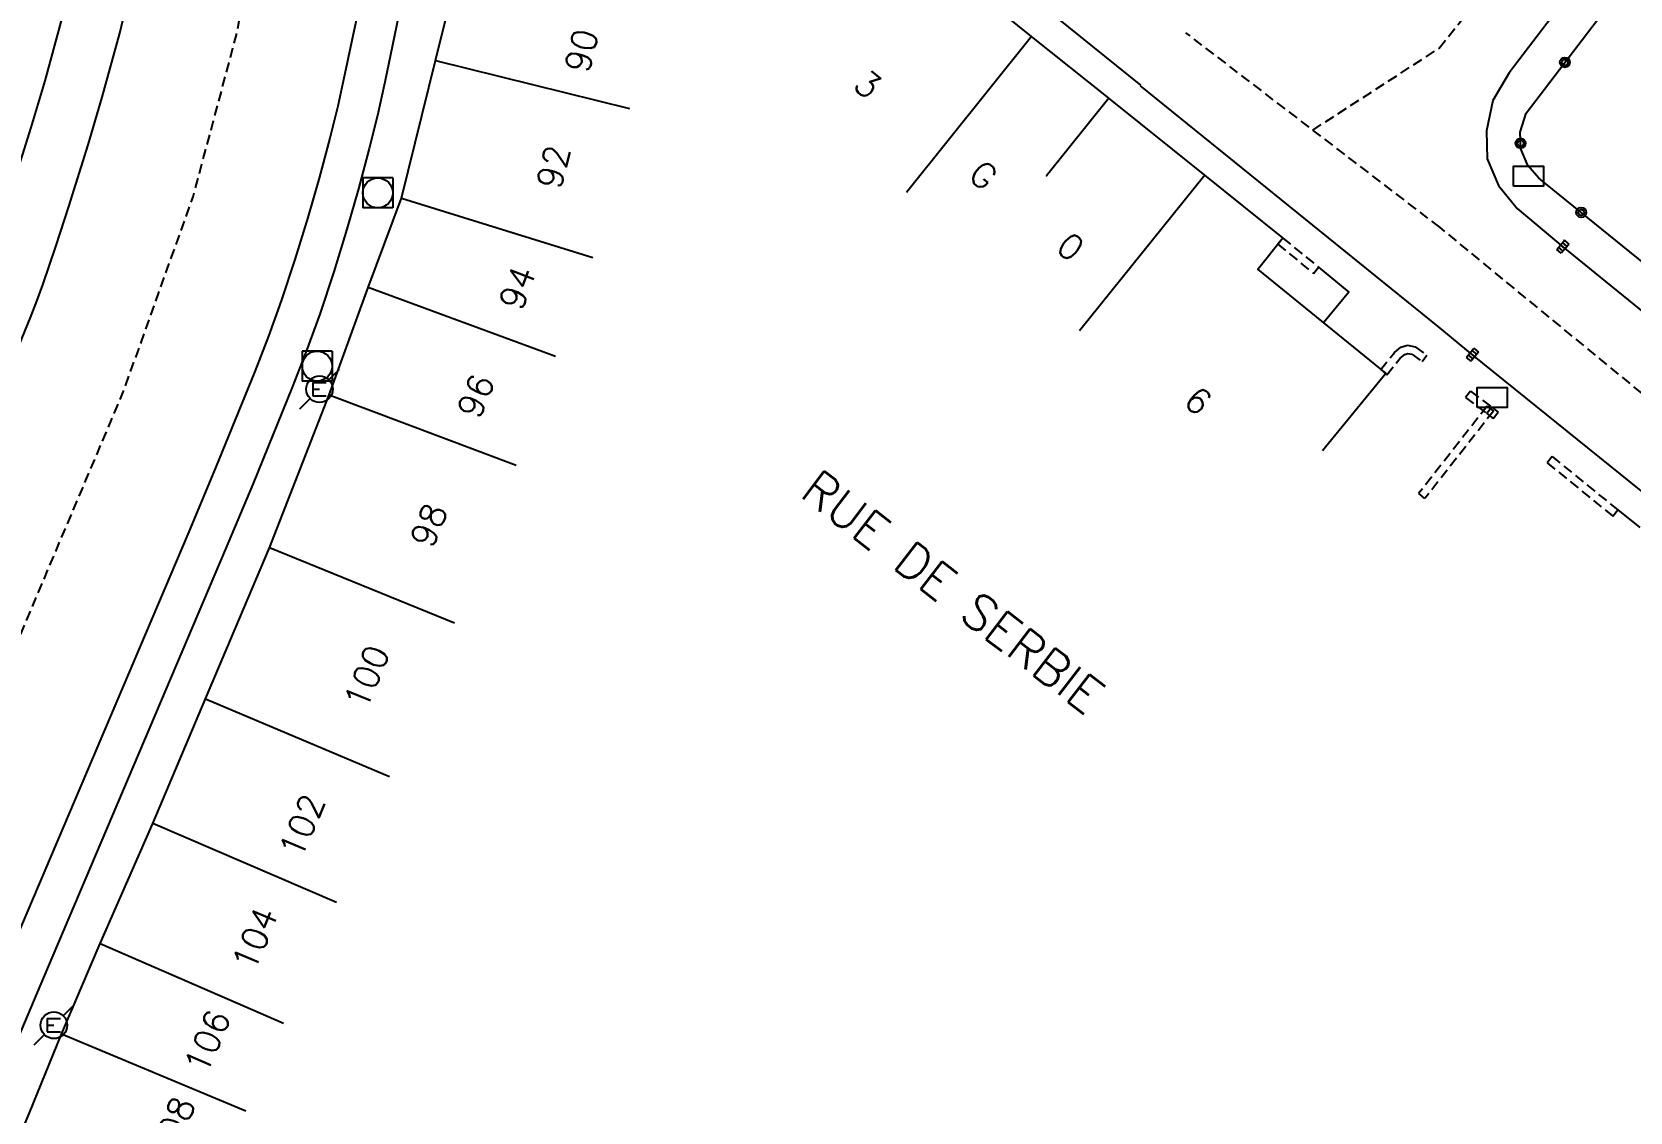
# Model space of a CAD drawing. Header units: millimetres. Extents: x 133000 to 134000, y 143000 to 144000.
# Drawn here: x 133261.5 to 133341.5, y 143840.5 to 143894.6 of the extents above; entities that cross this region are included whole.
import ezdxf
from ezdxf.enums import TextEntityAlignment as Align

# ---------------------------------------------------------------- set-up
doc = ezdxf.new("R2010")
doc.units = ezdxf.units.MM
doc.linetypes.add('DASHED', pattern=[0.75, 0.5, -0.25])
doc.layers.get('0').update_dxf_attribs({"linetype": 'CONTINUOUS'})
for name, color, linetype in [('W0001', 6, 'DASHED'), ('W0008', 7, 'CONTINUOUS'), ('W0100', 7, 'CONTINUOUS'), ('W0105', 7, 'CONTINUOUS'), ('W0112', 1, 'DASHED'), ('W0322', 7, 'CONTINUOUS'), ('W0400', 7, 'CONTINUOUS'), ('W0420', 7, 'CONTINUOUS'), ('W0471', 7, 'CONTINUOUS'), ('W0989', 7, 'CONTINUOUS'), ('W0991', 7, 'CONTINUOUS'), ('W1102', 7, 'CONTINUOUS'), ('W1471', 7, 'CONTINUOUS')]:
    doc.layers.add(name, color=color, linetype=linetype)
doc.styles.get("Standard").update_dxf_attribs({"font": 'romans.shx', "width": 0.85})

# ---------------------------------------------------------------- blocks, each defined once
blk = doc.blocks.new('T400')
for p, q in [((-0.15, 0.3), (0.15, 0.3)), ((-0.15, -0.25), (-0.15, 0.3)), ((-0.15, 0.15), (0.15, 0.15)), ((-0.15, 0), (0.15, 0)), ((0.15, 0.3), (0.15, -0.25)), ((-0.15, -0.15), (0.15, -0.15)), ((-0.15, -0.25), (-0.15, -0.3)), ((-0.15, -0.3), (0.15, -0.3)), ((0.15, -0.3), (0.15, -0.25))]:
    blk.add_line(p, q)
blk = doc.blocks.new('T1471')
at = {"color": 0, "linetype": 'Continuous', "flags": 128}
blk.add_lwpolyline([(-0.75, -0.5), (-0.75, 0.5), (0.75, 0.5), (0.75, -0.5), (-0.75, -0.5)], dxfattribs=at)
blk = doc.blocks.new('T420')
for p, q in [((0.75, 0.75), (-0.75, 0.75)), ((-0.75, 0.75), (-0.75, -0.75)), ((0.75, 0.75), (0.75, -0.75)), ((0.75, -0.75), (-0.75, -0.75))]:
    blk.add_line(p, q)
blk.add_ellipse((0, 0), major_axis=(-0.53, 0.53), ratio=1, start_param=3.926991, end_param=10.210176)
blk = doc.blocks.new('T471')
for p, q in [((0.500001, 0.500001), (1.000002, 1.000002)), ((-0.333334, 0.333334), (-0.333334, -0.333334)), ((-0.333334, 0.333334), (0.333334, 0.333334)), ((-0.333334, 0), (0, 0)), ((-0.500001, -0.500001), (-1.000002, -1.000002)), ((-0.333334, -0.333334), (0.333334, -0.333334))]:
    blk.add_line(p, q)
blk.add_ellipse((0, 0), major_axis=(0.471405, 0.471405), ratio=1, start_param=5.497787144, end_param=11.780972451)
blk = doc.blocks.new('t322o')
at = {"color": 0, "linetype": 'Continuous'}
for radius in [0.25, 0.15]:
    blk.add_circle((0, 0), radius, dxfattribs=at)

msp = doc.modelspace()

# ---------------------------------------------------------------- linework, layer by layer
at = {"layer": 'W0001', "flags": 128}
msp.add_lwpolyline([(133179.449, 143705.209), (133180.469, 143712.249), (133186.513, 143719.564), (133192.947, 143727.932), (133197.472, 143734.403), (133200.04, 143735.723), (133204.134, 143735.549), (133209.979, 143745.849), (133215.982, 143758.072), (133230.995, 143793.524), (133256.916, 143854.924), (133266.104, 143876.618), (133269.587, 143886.354), (133271.78, 143894.548), (133276.45, 143919.953), (133286.218, 143972.729), (133291.5, 144000)], dxfattribs=at)
at = {"layer": 'W0001'}
for points in [[(133325.63, 143889.691), (133331.96, 143893.788), (133341.392, 143905.632), (133349.193, 143917.47)], [(133465.242, 143776.444), (133443.914, 143793.74), (133419.642, 143813.351), (133384.82, 143841.556), (133370.626, 143853.02), (133359.48, 143862.24), (133331.989, 143884.82), (133319.27, 143894.562)]]:
    msp.add_lwpolyline(points, dxfattribs=at)
at = {"layer": 'W0008'}
for points in [[(133283.21, 144000), (133280.255, 143984.514), (133271.17, 143937.094), (133264.542, 143902.306), (133264.101, 143900.085), (133263.521, 143897.379), (133263.017, 143895.282), (133262.159, 143892.146), (133261.469, 143889.816), (133260.518, 143886.777), (133259.889, 143884.85), (133259.24, 143882.93), (133258.967, 143882.171), (133258.675, 143881.42), (133257.665, 143878.971), (133255.021, 143872.713), (133246.942, 143853.74), (133234.943, 143825.092)], [(133237.701, 143823.933), (133249.698, 143852.576), (133257.775, 143871.545), (133260.426, 143877.818), (133261.452, 143880.307), (133261.769, 143881.123), (133262.065, 143881.945), (133262.728, 143883.907), (133263.367, 143885.866), (133264.331, 143888.944), (133265.037, 143891.326), (133265.915, 143894.538), (133266.438, 143896.716), (133267.03, 143899.48), (133267.479, 143901.734), (133274.109, 143936.533), (133283.193, 143983.952), (133286.425, 144000)], [(133283.993, 143933.411), (133279.543, 143904.575), (133278.412, 143898.519), (133278.055, 143896.692), (133277.186, 143892.521), (133276.821, 143890.891), (133276.423, 143889.275), (133275.891, 143887.285), (133275.325, 143885.304), (133274.68, 143883.212), (133273.991, 143881.139), (133273.355, 143879.368), (133272.67, 143877.608), (133270.699, 143872.78), (133269.313, 143869.468), (133260.687, 143849.171), (133260.036, 143847.644), (133244.425, 143810.718)], [(133317.019, 143891.937), (133302.088, 143903.974)], [(133342.782, 143902.165), (133335.45, 143892.544), (133334.639, 143891.166), (133334.325, 143889.654), (133334.353, 143888.254), (133334.932, 143886.919), (133335.863, 143885.766), (133338.147, 143883.845), (133359.033, 143866.886)], [(133280.054, 143896.288), (133279.179, 143892.09), (133278.807, 143890.425), (133278.399, 143888.768), (133277.857, 143886.741), (133277.28, 143884.723), (133276.623, 143882.59), (133275.919, 143880.472), (133275.265, 143878.654), (133274.565, 143876.853), (133272.584, 143872.001), (133271.192, 143868.676), (133262.564, 143848.372), (133261.913, 143846.847), (133246.303, 143809.923)], [(133316.982, 143891.894), (133331.893, 143879.865), (133333.613, 143878.444), (133349.454, 143865.653)]]:
    msp.add_lwpolyline(points, dxfattribs=at)
at = {"layer": 'W0100'}
for points in [[(133256.154, 143828.753), (133257.692, 143832.734), (133259.749, 143836.601), (133261.387, 143840.506), (133262.99, 143844.434), (133264.929, 143848.974), (133267.574, 143854.983), (133270.207, 143861.226), (133273.411, 143868.781), (133276.399, 143876.436), (133278.347, 143881.813), (133280.017, 143886.277), (133281.72, 143893.17), (133282.922, 143897.999), (133283.614, 143901.802), (133284.382, 143906.045), (133285.542, 143912.228), (133288.449, 143913.277), (133297.692, 143905.743), (133300.845, 143903.238), (133297.735, 143899.324)], [(133315.403, 143891.3), (133311.547, 143894.363), (133303.936, 143900.505), (133300.797, 143896.614)], [(133326.121, 143873.646), (133329.279, 143877.522), (133322.883, 143882.733), (133324.131, 143884.289), (133320.221, 143887.43), (133315.426, 143891.285), (133312.293, 143887.389), (133312.293, 143887.389), (133312.293, 143887.389), (133312.293, 143887.389), (133312.293, 143887.389), (133312.293, 143887.389), (133312.293, 143887.389), (133312.293, 143887.389), (133312.293, 143887.389), (133312.293, 143887.389), (133312.293, 143887.389), (133312.293, 143887.389), (133312.293, 143887.389), (133312.293, 143887.389), (133312.293, 143887.389), (133312.293, 143887.389), (133312.293, 143887.389), (133312.293, 143887.389), (133312.293, 143887.389), (133312.293, 143887.389), (133312.293, 143887.389), (133312.293, 143887.389), (133312.293, 143887.389), (133312.293, 143887.389), (133312.293, 143887.389), (133312.293, 143887.389), (133312.293, 143887.389), (133312.293, 143887.389), (133312.293, 143887.389), (133312.293, 143887.389), (133312.293, 143887.389), (133312.293, 143887.389), (133312.293, 143887.389), (133312.293, 143887.389), (133312.293, 143887.389), (133312.293, 143887.389), (133312.293, 143887.389), (133312.293, 143887.389), (133312.293, 143887.389), (133312.293, 143887.389), (133312.293, 143887.389), (133312.293, 143887.389), (133312.293, 143887.389), (133312.293, 143887.389), (133312.293, 143887.389), (133312.293, 143887.389), (133312.293, 143887.389), (133312.293, 143887.389), (133312.293, 143887.389), (133312.293, 143887.389), (133312.293, 143887.389), (133312.293, 143887.389), (133312.293, 143887.389), (133312.293, 143887.389), (133312.293, 143887.389), (133312.293, 143887.389), (133312.293, 143887.389), (133312.293, 143887.389), (133312.293, 143887.389), (133312.293, 143887.389), (133312.293, 143887.389), (133312.293, 143887.389), (133312.293, 143887.389), (133312.293, 143887.389), (133312.293, 143887.389), (133312.293, 143887.389), (133312.293, 143887.389), (133312.293, 143887.389), (133312.293, 143887.389), (133312.293, 143887.389), (133312.293, 143887.389), (133312.293, 143887.389), (133312.293, 143887.389), (133312.293, 143887.389), (133312.293, 143887.389), (133312.293, 143887.389), (133312.293, 143887.389), (133312.293, 143887.389), (133312.293, 143887.389), (133312.293, 143887.389), (133312.293, 143887.389), (133312.293, 143887.389), (133312.293, 143887.389), (133312.293, 143887.389), (133312.293, 143887.389), (133312.293, 143887.389), (133312.293, 143887.389), (133312.293, 143887.389), (133312.293, 143887.389), (133312.293, 143887.389), (133312.293, 143887.389), (133312.293, 143887.389), (133312.293, 143887.389), (133312.293, 143887.389), (133312.293, 143887.389), (133312.293, 143887.389), (133312.293, 143887.389), (133312.293, 143887.389), (133312.293, 143887.389), (133312.293, 143887.389), (133312.293, 143887.389), (133312.293, 143887.389), (133312.293, 143887.389), (133312.293, 143887.389), (133312.293, 143887.389), (133312.293, 143887.389), (133312.293, 143887.389), (133312.293, 143887.389), (133312.293, 143887.389), (133312.293, 143887.389), (133312.293, 143887.389), (133312.293, 143887.389), (133312.293, 143887.389), (133312.293, 143887.389)]]:
    msp.add_lwpolyline(points, dxfattribs=at)
at = {"layer": 'W0105'}
msp.add_line((133340.896, 143870.678), (133342.002, 143869.802), dxfattribs=at)
msp.add_lwpolyline([(133325.91, 143882.825), (133327.43, 143881.577), (133326.161, 143880.038)], dxfattribs=at)
at = {"layer": 'W0112'}
for points in [[(133324.123, 143884.286), (133323.871, 143883.976), (133325.664, 143882.514), (133325.917, 143882.824), (133325.917, 143882.824), (133325.917, 143882.824), (133325.917, 143882.824), (133325.917, 143882.824), (133325.917, 143882.824), (133325.917, 143882.824), (133325.917, 143882.824), (133325.917, 143882.824), (133325.917, 143882.824), (133325.917, 143882.824), (133325.917, 143882.824), (133325.917, 143882.824), (133325.917, 143882.824), (133325.917, 143882.824), (133325.917, 143882.824), (133325.917, 143882.824), (133325.917, 143882.824), (133325.917, 143882.824), (133325.917, 143882.824), (133325.917, 143882.824), (133325.917, 143882.824), (133325.917, 143882.824), (133325.917, 143882.824), (133325.917, 143882.824), (133325.917, 143882.824), (133325.917, 143882.824), (133325.917, 143882.824), (133325.917, 143882.824), (133325.917, 143882.824), (133325.917, 143882.824), (133325.917, 143882.824), (133325.917, 143882.824), (133325.917, 143882.824), (133325.917, 143882.824), (133325.917, 143882.824), (133325.917, 143882.824), (133325.917, 143882.824), (133325.917, 143882.824), (133325.917, 143882.824), (133325.917, 143882.824), (133325.917, 143882.824), (133325.917, 143882.824), (133325.917, 143882.824), (133325.917, 143882.824), (133325.917, 143882.824), (133325.917, 143882.824), (133325.917, 143882.824), (133325.917, 143882.824), (133325.917, 143882.824), (133325.917, 143882.824), (133325.917, 143882.824), (133325.917, 143882.824), (133325.917, 143882.824), (133325.917, 143882.824), (133325.917, 143882.824), (133325.917, 143882.824), (133325.917, 143882.824), (133325.917, 143882.824), (133325.917, 143882.824), (133325.917, 143882.824), (133325.917, 143882.824), (133325.917, 143882.824), (133325.917, 143882.824), (133325.917, 143882.824), (133325.917, 143882.824), (133325.917, 143882.824), (133325.917, 143882.824), (133325.917, 143882.824), (133325.917, 143882.824), (133325.917, 143882.824), (133325.917, 143882.824), (133325.917, 143882.824), (133325.917, 143882.824), (133325.917, 143882.824), (133325.917, 143882.824), (133325.917, 143882.824), (133325.917, 143882.824), (133325.917, 143882.824), (133325.917, 143882.824), (133325.917, 143882.824), (133325.917, 143882.824), (133325.917, 143882.824), (133325.917, 143882.824), (133325.917, 143882.824), (133325.917, 143882.824), (133325.917, 143882.824), (133325.917, 143882.824), (133325.917, 143882.824), (133325.917, 143882.824), (133325.917, 143882.824), (133325.917, 143882.824), (133325.917, 143882.824), (133325.917, 143882.824), (133325.917, 143882.824), (133325.917, 143882.824), (133325.917, 143882.824), (133325.917, 143882.824), (133325.917, 143882.824), (133325.917, 143882.824), (133325.917, 143882.824), (133325.917, 143882.824), (133325.917, 143882.824), (133325.917, 143882.824), (133325.917, 143882.824), (133325.917, 143882.824), (133325.917, 143882.824), (133325.917, 143882.824), (133325.917, 143882.824), (133325.917, 143882.824), (133325.917, 143882.824), (133325.917, 143882.824), (133325.917, 143882.824), (133325.917, 143882.824), (133325.917, 143882.824), (133325.917, 143882.824), (133325.917, 143882.824)], [(133324.123, 143884.286), (133325.917, 143882.824), (133325.917, 143882.824), (133325.917, 143882.824), (133325.917, 143882.824), (133325.917, 143882.824), (133325.917, 143882.824), (133325.917, 143882.824), (133325.917, 143882.824), (133325.917, 143882.824), (133325.917, 143882.824), (133325.917, 143882.824), (133325.917, 143882.824), (133325.917, 143882.824), (133325.917, 143882.824), (133325.917, 143882.824), (133325.917, 143882.824), (133325.917, 143882.824), (133325.917, 143882.824), (133325.917, 143882.824), (133325.917, 143882.824), (133325.917, 143882.824), (133325.917, 143882.824), (133325.917, 143882.824), (133325.917, 143882.824), (133325.917, 143882.824), (133325.917, 143882.824), (133325.917, 143882.824), (133325.917, 143882.824), (133325.917, 143882.824), (133325.917, 143882.824), (133325.917, 143882.824), (133325.917, 143882.824), (133325.917, 143882.824), (133325.917, 143882.824), (133325.917, 143882.824), (133325.917, 143882.824), (133325.917, 143882.824), (133325.917, 143882.824), (133325.917, 143882.824), (133325.917, 143882.824), (133325.917, 143882.824), (133325.917, 143882.824), (133325.917, 143882.824), (133325.917, 143882.824), (133325.917, 143882.824), (133325.917, 143882.824), (133325.917, 143882.824), (133325.917, 143882.824), (133325.917, 143882.824), (133325.917, 143882.824), (133325.917, 143882.824), (133325.917, 143882.824), (133325.917, 143882.824), (133325.917, 143882.824), (133325.917, 143882.824), (133325.917, 143882.824), (133325.917, 143882.824), (133325.917, 143882.824), (133325.917, 143882.824), (133325.917, 143882.824), (133325.917, 143882.824), (133325.917, 143882.824), (133325.917, 143882.824), (133325.917, 143882.824), (133325.917, 143882.824), (133325.917, 143882.824), (133325.917, 143882.824), (133325.917, 143882.824), (133325.917, 143882.824), (133325.917, 143882.824), (133325.917, 143882.824), (133325.917, 143882.824), (133325.917, 143882.824), (133325.917, 143882.824), (133325.917, 143882.824), (133325.917, 143882.824), (133325.917, 143882.824), (133325.917, 143882.824), (133325.917, 143882.824), (133325.917, 143882.824), (133325.917, 143882.824), (133325.917, 143882.824), (133325.917, 143882.824), (133325.917, 143882.824), (133325.917, 143882.824), (133325.917, 143882.824), (133325.917, 143882.824), (133325.917, 143882.824), (133325.917, 143882.824), (133325.917, 143882.824), (133325.917, 143882.824), (133325.917, 143882.824), (133325.917, 143882.824), (133325.917, 143882.824), (133325.917, 143882.824), (133325.917, 143882.824), (133325.917, 143882.824), (133325.917, 143882.824), (133325.917, 143882.824), (133325.917, 143882.824), (133325.917, 143882.824), (133325.917, 143882.824), (133325.917, 143882.824), (133325.917, 143882.824), (133325.917, 143882.824), (133325.917, 143882.824), (133325.917, 143882.824), (133325.917, 143882.824), (133325.917, 143882.824), (133325.917, 143882.824), (133325.917, 143882.824), (133325.917, 143882.824), (133325.917, 143882.824), (133325.917, 143882.824), (133325.917, 143882.824), (133325.917, 143882.824), (133325.917, 143882.824), (133325.917, 143882.824), (133325.917, 143882.824)], [(133329.028, 143877.697), (133329.721, 143878.556), (133330.029, 143878.815), (133330.364, 143878.926), (133330.758, 143878.837), (133331.331, 143878.423), (133331.331, 143878.423), (133331.331, 143878.423), (133331.331, 143878.423), (133331.331, 143878.423), (133331.331, 143878.423), (133331.331, 143878.423), (133331.331, 143878.423), (133331.331, 143878.423), (133331.331, 143878.423), (133331.331, 143878.423), (133331.331, 143878.423), (133331.331, 143878.423), (133331.331, 143878.423), (133331.331, 143878.423), (133331.331, 143878.423), (133331.331, 143878.423), (133331.331, 143878.423), (133331.331, 143878.423), (133331.331, 143878.423), (133331.331, 143878.423), (133331.331, 143878.423), (133331.331, 143878.423), (133331.331, 143878.423), (133331.331, 143878.423), (133331.331, 143878.423), (133331.331, 143878.423), (133331.331, 143878.423), (133331.331, 143878.423), (133331.331, 143878.423), (133331.331, 143878.423), (133331.331, 143878.423), (133331.331, 143878.423), (133331.331, 143878.423), (133331.331, 143878.423), (133331.331, 143878.423), (133331.331, 143878.423), (133331.331, 143878.423), (133331.331, 143878.423), (133331.331, 143878.423), (133331.331, 143878.423), (133331.331, 143878.423), (133331.331, 143878.423), (133331.331, 143878.423), (133331.331, 143878.423), (133331.331, 143878.423), (133331.331, 143878.423), (133331.331, 143878.423), (133331.331, 143878.423), (133331.331, 143878.423), (133331.331, 143878.423), (133331.331, 143878.423), (133331.331, 143878.423), (133331.331, 143878.423), (133331.331, 143878.423), (133331.331, 143878.423), (133331.331, 143878.423), (133331.331, 143878.423), (133331.331, 143878.423), (133331.331, 143878.423), (133331.331, 143878.423), (133331.331, 143878.423), (133331.331, 143878.423), (133331.331, 143878.423), (133331.331, 143878.423), (133331.331, 143878.423), (133331.331, 143878.423), (133331.331, 143878.423), (133331.331, 143878.423), (133331.331, 143878.423), (133331.331, 143878.423), (133331.331, 143878.423), (133331.331, 143878.423), (133331.331, 143878.423), (133331.331, 143878.423), (133331.331, 143878.423), (133331.331, 143878.423), (133331.331, 143878.423), (133331.331, 143878.423), (133331.331, 143878.423), (133331.331, 143878.423), (133331.331, 143878.423), (133331.331, 143878.423), (133331.331, 143878.423), (133331.331, 143878.423), (133331.331, 143878.423), (133331.331, 143878.423), (133331.331, 143878.423), (133331.331, 143878.423), (133331.331, 143878.423), (133331.331, 143878.423), (133331.331, 143878.423), (133331.331, 143878.423), (133331.331, 143878.423), (133331.331, 143878.423), (133331.331, 143878.423), (133331.331, 143878.423), (133331.331, 143878.423), (133331.331, 143878.423), (133331.331, 143878.423), (133331.331, 143878.423), (133331.331, 143878.423), (133331.331, 143878.423), (133331.331, 143878.423), (133331.331, 143878.423), (133331.331, 143878.423), (133331.331, 143878.423), (133331.331, 143878.423), (133331.331, 143878.423), (133331.331, 143878.423), (133331.331, 143878.423), (133331.331, 143878.423), (133331.331, 143878.423), (133331.331, 143878.423), (133331.331, 143878.423)], [(133329.028, 143877.697), (133329.339, 143877.446), (133330.008, 143878.275), (133330.228, 143878.46), (133330.384, 143878.512), (133330.59, 143878.465), (133331.097, 143878.099), (133331.331, 143878.423), (133331.331, 143878.423), (133331.331, 143878.423), (133331.331, 143878.423), (133331.331, 143878.423), (133331.331, 143878.423), (133331.331, 143878.423), (133331.331, 143878.423), (133331.331, 143878.423), (133331.331, 143878.423), (133331.331, 143878.423), (133331.331, 143878.423), (133331.331, 143878.423), (133331.331, 143878.423), (133331.331, 143878.423), (133331.331, 143878.423), (133331.331, 143878.423), (133331.331, 143878.423), (133331.331, 143878.423), (133331.331, 143878.423), (133331.331, 143878.423), (133331.331, 143878.423), (133331.331, 143878.423), (133331.331, 143878.423), (133331.331, 143878.423), (133331.331, 143878.423), (133331.331, 143878.423), (133331.331, 143878.423), (133331.331, 143878.423), (133331.331, 143878.423), (133331.331, 143878.423), (133331.331, 143878.423), (133331.331, 143878.423), (133331.331, 143878.423), (133331.331, 143878.423), (133331.331, 143878.423), (133331.331, 143878.423), (133331.331, 143878.423), (133331.331, 143878.423), (133331.331, 143878.423), (133331.331, 143878.423), (133331.331, 143878.423), (133331.331, 143878.423), (133331.331, 143878.423), (133331.331, 143878.423), (133331.331, 143878.423), (133331.331, 143878.423), (133331.331, 143878.423), (133331.331, 143878.423), (133331.331, 143878.423), (133331.331, 143878.423), (133331.331, 143878.423), (133331.331, 143878.423), (133331.331, 143878.423), (133331.331, 143878.423), (133331.331, 143878.423), (133331.331, 143878.423), (133331.331, 143878.423), (133331.331, 143878.423), (133331.331, 143878.423), (133331.331, 143878.423), (133331.331, 143878.423), (133331.331, 143878.423), (133331.331, 143878.423), (133331.331, 143878.423), (133331.331, 143878.423), (133331.331, 143878.423), (133331.331, 143878.423), (133331.331, 143878.423), (133331.331, 143878.423), (133331.331, 143878.423), (133331.331, 143878.423), (133331.331, 143878.423), (133331.331, 143878.423), (133331.331, 143878.423), (133331.331, 143878.423), (133331.331, 143878.423), (133331.331, 143878.423), (133331.331, 143878.423), (133331.331, 143878.423), (133331.331, 143878.423), (133331.331, 143878.423), (133331.331, 143878.423), (133331.331, 143878.423), (133331.331, 143878.423), (133331.331, 143878.423), (133331.331, 143878.423), (133331.331, 143878.423), (133331.331, 143878.423), (133331.331, 143878.423), (133331.331, 143878.423), (133331.331, 143878.423), (133331.331, 143878.423), (133331.331, 143878.423), (133331.331, 143878.423), (133331.331, 143878.423), (133331.331, 143878.423), (133331.331, 143878.423), (133331.331, 143878.423), (133331.331, 143878.423), (133331.331, 143878.423), (133331.331, 143878.423), (133331.331, 143878.423), (133331.331, 143878.423), (133331.331, 143878.423), (133331.331, 143878.423), (133331.331, 143878.423), (133331.331, 143878.423), (133331.331, 143878.423), (133331.331, 143878.423), (133331.331, 143878.423), (133331.331, 143878.423), (133331.331, 143878.423)], [(133333.521, 143876.62), (133333.279, 143876.301), (133334.325, 143875.506), (133334.567, 143875.824), (133334.567, 143875.824), (133334.567, 143875.824), (133334.567, 143875.824), (133334.567, 143875.824), (133334.567, 143875.824), (133334.567, 143875.824), (133334.567, 143875.824), (133334.567, 143875.824), (133334.567, 143875.824), (133334.567, 143875.824), (133334.567, 143875.824), (133334.567, 143875.824), (133334.567, 143875.824), (133334.567, 143875.824), (133334.567, 143875.824), (133334.567, 143875.824), (133334.567, 143875.824), (133334.567, 143875.824), (133334.567, 143875.824), (133334.567, 143875.824), (133334.567, 143875.824), (133334.567, 143875.824), (133334.567, 143875.824), (133334.567, 143875.824), (133334.567, 143875.824), (133334.567, 143875.824), (133334.567, 143875.824), (133334.567, 143875.824), (133334.567, 143875.824), (133334.567, 143875.824), (133334.567, 143875.824), (133334.567, 143875.824), (133334.567, 143875.824), (133334.567, 143875.824), (133334.567, 143875.824), (133334.567, 143875.824), (133334.567, 143875.824), (133334.567, 143875.824), (133334.567, 143875.824), (133334.567, 143875.824), (133334.567, 143875.824), (133334.567, 143875.824), (133334.567, 143875.824), (133334.567, 143875.824), (133334.567, 143875.824), (133334.567, 143875.824), (133334.567, 143875.824), (133334.567, 143875.824), (133334.567, 143875.824), (133334.567, 143875.824), (133334.567, 143875.824), (133334.567, 143875.824), (133334.567, 143875.824), (133334.567, 143875.824), (133334.567, 143875.824), (133334.567, 143875.824), (133334.567, 143875.824), (133334.567, 143875.824), (133334.567, 143875.824), (133334.567, 143875.824), (133334.567, 143875.824), (133334.567, 143875.824), (133334.567, 143875.824), (133334.567, 143875.824), (133334.567, 143875.824), (133334.567, 143875.824), (133334.567, 143875.824), (133334.567, 143875.824), (133334.567, 143875.824), (133334.567, 143875.824), (133334.567, 143875.824), (133334.567, 143875.824), (133334.567, 143875.824), (133334.567, 143875.824), (133334.567, 143875.824), (133334.567, 143875.824), (133334.567, 143875.824), (133334.567, 143875.824), (133334.567, 143875.824), (133334.567, 143875.824), (133334.567, 143875.824), (133334.567, 143875.824), (133334.567, 143875.824), (133334.567, 143875.824), (133334.567, 143875.824), (133334.567, 143875.824), (133334.567, 143875.824), (133334.567, 143875.824), (133334.567, 143875.824), (133334.567, 143875.824), (133334.567, 143875.824), (133334.567, 143875.824), (133334.567, 143875.824), (133334.567, 143875.824), (133334.567, 143875.824), (133334.567, 143875.824), (133334.567, 143875.824), (133334.567, 143875.824), (133334.567, 143875.824), (133334.567, 143875.824), (133334.567, 143875.824), (133334.567, 143875.824), (133334.567, 143875.824), (133334.567, 143875.824), (133334.567, 143875.824), (133334.567, 143875.824), (133334.567, 143875.824), (133334.567, 143875.824), (133334.567, 143875.824), (133334.567, 143875.824), (133334.567, 143875.824), (133334.567, 143875.824), (133334.567, 143875.824), (133334.567, 143875.824), (133334.567, 143875.824), (133334.567, 143875.824)], [(133333.521, 143876.62), (133334.567, 143875.824), (133334.567, 143875.824), (133334.567, 143875.824), (133334.567, 143875.824), (133334.567, 143875.824), (133334.567, 143875.824), (133334.567, 143875.824), (133334.567, 143875.824), (133334.567, 143875.824), (133334.567, 143875.824), (133334.567, 143875.824), (133334.567, 143875.824), (133334.567, 143875.824), (133334.567, 143875.824), (133334.567, 143875.824), (133334.567, 143875.824), (133334.567, 143875.824), (133334.567, 143875.824), (133334.567, 143875.824), (133334.567, 143875.824), (133334.567, 143875.824), (133334.567, 143875.824), (133334.567, 143875.824), (133334.567, 143875.824), (133334.567, 143875.824), (133334.567, 143875.824), (133334.567, 143875.824), (133334.567, 143875.824), (133334.567, 143875.824), (133334.567, 143875.824), (133334.567, 143875.824), (133334.567, 143875.824), (133334.567, 143875.824), (133334.567, 143875.824), (133334.567, 143875.824), (133334.567, 143875.824), (133334.567, 143875.824), (133334.567, 143875.824), (133334.567, 143875.824), (133334.567, 143875.824), (133334.567, 143875.824), (133334.567, 143875.824), (133334.567, 143875.824), (133334.567, 143875.824), (133334.567, 143875.824), (133334.567, 143875.824), (133334.567, 143875.824), (133334.567, 143875.824), (133334.567, 143875.824), (133334.567, 143875.824), (133334.567, 143875.824), (133334.567, 143875.824), (133334.567, 143875.824), (133334.567, 143875.824), (133334.567, 143875.824), (133334.567, 143875.824), (133334.567, 143875.824), (133334.567, 143875.824), (133334.567, 143875.824), (133334.567, 143875.824), (133334.567, 143875.824), (133334.567, 143875.824), (133334.567, 143875.824), (133334.567, 143875.824), (133334.567, 143875.824), (133334.567, 143875.824), (133334.567, 143875.824), (133334.567, 143875.824), (133334.567, 143875.824), (133334.567, 143875.824), (133334.567, 143875.824), (133334.567, 143875.824), (133334.567, 143875.824), (133334.567, 143875.824), (133334.567, 143875.824), (133334.567, 143875.824), (133334.567, 143875.824), (133334.567, 143875.824), (133334.567, 143875.824), (133334.567, 143875.824), (133334.567, 143875.824), (133334.567, 143875.824), (133334.567, 143875.824), (133334.567, 143875.824), (133334.567, 143875.824), (133334.567, 143875.824), (133334.567, 143875.824), (133334.567, 143875.824), (133334.567, 143875.824), (133334.567, 143875.824), (133334.567, 143875.824), (133334.567, 143875.824), (133334.567, 143875.824), (133334.567, 143875.824), (133334.567, 143875.824), (133334.567, 143875.824), (133334.567, 143875.824), (133334.567, 143875.824), (133334.567, 143875.824), (133334.567, 143875.824), (133334.567, 143875.824), (133334.567, 143875.824), (133334.567, 143875.824), (133334.567, 143875.824), (133334.567, 143875.824), (133334.567, 143875.824), (133334.567, 143875.824), (133334.567, 143875.824), (133334.567, 143875.824), (133334.567, 143875.824), (133334.567, 143875.824), (133334.567, 143875.824), (133334.567, 143875.824), (133334.567, 143875.824), (133334.567, 143875.824), (133334.567, 143875.824), (133334.567, 143875.824), (133334.567, 143875.824), (133334.567, 143875.824)], [(133334.356, 143875.87), (133330.927, 143871.496), (133331.084, 143871.373), (133331.084, 143871.373), (133331.084, 143871.373), (133331.084, 143871.373), (133331.084, 143871.373), (133331.084, 143871.373), (133331.084, 143871.373), (133331.084, 143871.373), (133331.084, 143871.373), (133331.084, 143871.373), (133331.084, 143871.373), (133331.084, 143871.373), (133331.084, 143871.373), (133331.084, 143871.373), (133331.084, 143871.373), (133331.084, 143871.373), (133331.084, 143871.373), (133331.084, 143871.373), (133331.084, 143871.373), (133331.084, 143871.373), (133331.084, 143871.373), (133331.084, 143871.373), (133331.084, 143871.373), (133331.084, 143871.373), (133331.084, 143871.373), (133331.084, 143871.373), (133331.084, 143871.373), (133331.084, 143871.373), (133331.084, 143871.373), (133331.084, 143871.373), (133331.084, 143871.373), (133331.084, 143871.373), (133331.084, 143871.373), (133331.084, 143871.373), (133331.084, 143871.373), (133331.084, 143871.373), (133331.084, 143871.373), (133331.084, 143871.373), (133331.084, 143871.373), (133331.084, 143871.373), (133331.084, 143871.373), (133331.084, 143871.373), (133331.084, 143871.373), (133331.084, 143871.373), (133331.084, 143871.373), (133331.084, 143871.373), (133331.084, 143871.373), (133331.084, 143871.373), (133331.084, 143871.373), (133331.084, 143871.373), (133331.084, 143871.373), (133331.084, 143871.373), (133331.084, 143871.373), (133331.084, 143871.373), (133331.084, 143871.373), (133331.084, 143871.373), (133331.084, 143871.373), (133331.084, 143871.373), (133331.084, 143871.373), (133331.084, 143871.373), (133331.084, 143871.373), (133331.084, 143871.373), (133331.084, 143871.373), (133331.084, 143871.373), (133331.084, 143871.373), (133331.084, 143871.373), (133331.084, 143871.373), (133331.084, 143871.373), (133331.084, 143871.373), (133331.084, 143871.373), (133331.084, 143871.373), (133331.084, 143871.373), (133331.084, 143871.373), (133331.084, 143871.373), (133331.084, 143871.373), (133331.084, 143871.373), (133331.084, 143871.373), (133331.084, 143871.373), (133331.084, 143871.373), (133331.084, 143871.373), (133331.084, 143871.373), (133331.084, 143871.373), (133331.084, 143871.373), (133331.084, 143871.373), (133331.084, 143871.373), (133331.084, 143871.373), (133331.084, 143871.373), (133331.084, 143871.373), (133331.084, 143871.373), (133331.084, 143871.373), (133331.084, 143871.373), (133331.084, 143871.373), (133331.084, 143871.373), (133331.084, 143871.373), (133331.084, 143871.373), (133331.084, 143871.373), (133331.084, 143871.373), (133331.084, 143871.373), (133331.084, 143871.373), (133331.084, 143871.373), (133331.084, 143871.373), (133331.084, 143871.373), (133331.084, 143871.373), (133331.084, 143871.373), (133331.084, 143871.373), (133331.084, 143871.373), (133331.084, 143871.373), (133331.084, 143871.373), (133331.084, 143871.373), (133331.084, 143871.373), (133331.084, 143871.373), (133331.084, 143871.373), (133331.084, 143871.373), (133331.084, 143871.373), (133331.084, 143871.373), (133331.084, 143871.373), (133331.084, 143871.373), (133331.084, 143871.373)], [(133334.356, 143875.87), (133334.671, 143875.623), (133331.242, 143871.249), (133331.084, 143871.373), (133331.084, 143871.373), (133331.084, 143871.373), (133331.084, 143871.373), (133331.084, 143871.373), (133331.084, 143871.373), (133331.084, 143871.373), (133331.084, 143871.373), (133331.084, 143871.373), (133331.084, 143871.373), (133331.084, 143871.373), (133331.084, 143871.373), (133331.084, 143871.373), (133331.084, 143871.373), (133331.084, 143871.373), (133331.084, 143871.373), (133331.084, 143871.373), (133331.084, 143871.373), (133331.084, 143871.373), (133331.084, 143871.373), (133331.084, 143871.373), (133331.084, 143871.373), (133331.084, 143871.373), (133331.084, 143871.373), (133331.084, 143871.373), (133331.084, 143871.373), (133331.084, 143871.373), (133331.084, 143871.373), (133331.084, 143871.373), (133331.084, 143871.373), (133331.084, 143871.373), (133331.084, 143871.373), (133331.084, 143871.373), (133331.084, 143871.373), (133331.084, 143871.373), (133331.084, 143871.373), (133331.084, 143871.373), (133331.084, 143871.373), (133331.084, 143871.373), (133331.084, 143871.373), (133331.084, 143871.373), (133331.084, 143871.373), (133331.084, 143871.373), (133331.084, 143871.373), (133331.084, 143871.373), (133331.084, 143871.373), (133331.084, 143871.373), (133331.084, 143871.373), (133331.084, 143871.373), (133331.084, 143871.373), (133331.084, 143871.373), (133331.084, 143871.373), (133331.084, 143871.373), (133331.084, 143871.373), (133331.084, 143871.373), (133331.084, 143871.373), (133331.084, 143871.373), (133331.084, 143871.373), (133331.084, 143871.373), (133331.084, 143871.373), (133331.084, 143871.373), (133331.084, 143871.373), (133331.084, 143871.373), (133331.084, 143871.373), (133331.084, 143871.373), (133331.084, 143871.373), (133331.084, 143871.373), (133331.084, 143871.373), (133331.084, 143871.373), (133331.084, 143871.373), (133331.084, 143871.373), (133331.084, 143871.373), (133331.084, 143871.373), (133331.084, 143871.373), (133331.084, 143871.373), (133331.084, 143871.373), (133331.084, 143871.373), (133331.084, 143871.373), (133331.084, 143871.373), (133331.084, 143871.373), (133331.084, 143871.373), (133331.084, 143871.373), (133331.084, 143871.373), (133331.084, 143871.373), (133331.084, 143871.373), (133331.084, 143871.373), (133331.084, 143871.373), (133331.084, 143871.373), (133331.084, 143871.373), (133331.084, 143871.373), (133331.084, 143871.373), (133331.084, 143871.373), (133331.084, 143871.373), (133331.084, 143871.373), (133331.084, 143871.373), (133331.084, 143871.373), (133331.084, 143871.373), (133331.084, 143871.373), (133331.084, 143871.373), (133331.084, 143871.373), (133331.084, 143871.373), (133331.084, 143871.373), (133331.084, 143871.373), (133331.084, 143871.373), (133331.084, 143871.373), (133331.084, 143871.373), (133331.084, 143871.373), (133331.084, 143871.373), (133331.084, 143871.373), (133331.084, 143871.373), (133331.084, 143871.373), (133331.084, 143871.373), (133331.084, 143871.373), (133331.084, 143871.373), (133331.084, 143871.373), (133331.084, 143871.373), (133331.084, 143871.373)], [(133334.586, 143875.82), (133334.336, 143875.508), (133334.652, 143875.256), (133334.902, 143875.568), (133334.902, 143875.568), (133334.902, 143875.568), (133334.902, 143875.568), (133334.902, 143875.568), (133334.902, 143875.568), (133334.902, 143875.568), (133334.902, 143875.568), (133334.902, 143875.568), (133334.902, 143875.568), (133334.902, 143875.568), (133334.902, 143875.568), (133334.902, 143875.568), (133334.902, 143875.568), (133334.902, 143875.568), (133334.902, 143875.568), (133334.902, 143875.568), (133334.902, 143875.568), (133334.902, 143875.568), (133334.902, 143875.568), (133334.902, 143875.568), (133334.902, 143875.568), (133334.902, 143875.568), (133334.902, 143875.568), (133334.902, 143875.568), (133334.902, 143875.568), (133334.902, 143875.568), (133334.902, 143875.568), (133334.902, 143875.568), (133334.902, 143875.568), (133334.902, 143875.568), (133334.902, 143875.568), (133334.902, 143875.568), (133334.902, 143875.568), (133334.902, 143875.568), (133334.902, 143875.568), (133334.902, 143875.568), (133334.902, 143875.568), (133334.902, 143875.568), (133334.902, 143875.568), (133334.902, 143875.568), (133334.902, 143875.568), (133334.902, 143875.568), (133334.902, 143875.568), (133334.902, 143875.568), (133334.902, 143875.568), (133334.902, 143875.568), (133334.902, 143875.568), (133334.902, 143875.568), (133334.902, 143875.568), (133334.902, 143875.568), (133334.902, 143875.568), (133334.902, 143875.568), (133334.902, 143875.568), (133334.902, 143875.568), (133334.902, 143875.568), (133334.902, 143875.568), (133334.902, 143875.568), (133334.902, 143875.568), (133334.902, 143875.568), (133334.902, 143875.568), (133334.902, 143875.568), (133334.902, 143875.568), (133334.902, 143875.568), (133334.902, 143875.568), (133334.902, 143875.568), (133334.902, 143875.568), (133334.902, 143875.568), (133334.902, 143875.568), (133334.902, 143875.568), (133334.902, 143875.568), (133334.902, 143875.568), (133334.902, 143875.568), (133334.902, 143875.568), (133334.902, 143875.568), (133334.902, 143875.568), (133334.902, 143875.568), (133334.902, 143875.568), (133334.902, 143875.568), (133334.902, 143875.568), (133334.902, 143875.568), (133334.902, 143875.568), (133334.902, 143875.568), (133334.902, 143875.568), (133334.902, 143875.568), (133334.902, 143875.568), (133334.902, 143875.568), (133334.902, 143875.568), (133334.902, 143875.568), (133334.902, 143875.568), (133334.902, 143875.568), (133334.902, 143875.568), (133334.902, 143875.568), (133334.902, 143875.568), (133334.902, 143875.568), (133334.902, 143875.568), (133334.902, 143875.568), (133334.902, 143875.568), (133334.902, 143875.568), (133334.902, 143875.568), (133334.902, 143875.568), (133334.902, 143875.568), (133334.902, 143875.568), (133334.902, 143875.568), (133334.902, 143875.568), (133334.902, 143875.568), (133334.902, 143875.568), (133334.902, 143875.568), (133334.902, 143875.568), (133334.902, 143875.568), (133334.902, 143875.568), (133334.902, 143875.568), (133334.902, 143875.568), (133334.902, 143875.568), (133334.902, 143875.568), (133334.902, 143875.568), (133334.902, 143875.568)], [(133334.586, 143875.82), (133334.902, 143875.568), (133334.902, 143875.568), (133334.902, 143875.568), (133334.902, 143875.568), (133334.902, 143875.568), (133334.902, 143875.568), (133334.902, 143875.568), (133334.902, 143875.568), (133334.902, 143875.568), (133334.902, 143875.568), (133334.902, 143875.568), (133334.902, 143875.568), (133334.902, 143875.568), (133334.902, 143875.568), (133334.902, 143875.568), (133334.902, 143875.568), (133334.902, 143875.568), (133334.902, 143875.568), (133334.902, 143875.568), (133334.902, 143875.568), (133334.902, 143875.568), (133334.902, 143875.568), (133334.902, 143875.568), (133334.902, 143875.568), (133334.902, 143875.568), (133334.902, 143875.568), (133334.902, 143875.568), (133334.902, 143875.568), (133334.902, 143875.568), (133334.902, 143875.568), (133334.902, 143875.568), (133334.902, 143875.568), (133334.902, 143875.568), (133334.902, 143875.568), (133334.902, 143875.568), (133334.902, 143875.568), (133334.902, 143875.568), (133334.902, 143875.568), (133334.902, 143875.568), (133334.902, 143875.568), (133334.902, 143875.568), (133334.902, 143875.568), (133334.902, 143875.568), (133334.902, 143875.568), (133334.902, 143875.568), (133334.902, 143875.568), (133334.902, 143875.568), (133334.902, 143875.568), (133334.902, 143875.568), (133334.902, 143875.568), (133334.902, 143875.568), (133334.902, 143875.568), (133334.902, 143875.568), (133334.902, 143875.568), (133334.902, 143875.568), (133334.902, 143875.568), (133334.902, 143875.568), (133334.902, 143875.568), (133334.902, 143875.568), (133334.902, 143875.568), (133334.902, 143875.568), (133334.902, 143875.568), (133334.902, 143875.568), (133334.902, 143875.568), (133334.902, 143875.568), (133334.902, 143875.568), (133334.902, 143875.568), (133334.902, 143875.568), (133334.902, 143875.568), (133334.902, 143875.568), (133334.902, 143875.568), (133334.902, 143875.568), (133334.902, 143875.568), (133334.902, 143875.568), (133334.902, 143875.568), (133334.902, 143875.568), (133334.902, 143875.568), (133334.902, 143875.568), (133334.902, 143875.568), (133334.902, 143875.568), (133334.902, 143875.568), (133334.902, 143875.568), (133334.902, 143875.568), (133334.902, 143875.568), (133334.902, 143875.568), (133334.902, 143875.568), (133334.902, 143875.568), (133334.902, 143875.568), (133334.902, 143875.568), (133334.902, 143875.568), (133334.902, 143875.568), (133334.902, 143875.568), (133334.902, 143875.568), (133334.902, 143875.568), (133334.902, 143875.568), (133334.902, 143875.568), (133334.902, 143875.568), (133334.902, 143875.568), (133334.902, 143875.568), (133334.902, 143875.568), (133334.902, 143875.568), (133334.902, 143875.568), (133334.902, 143875.568), (133334.902, 143875.568), (133334.902, 143875.568), (133334.902, 143875.568), (133334.902, 143875.568), (133334.902, 143875.568), (133334.902, 143875.568), (133334.902, 143875.568), (133334.902, 143875.568), (133334.902, 143875.568), (133334.902, 143875.568), (133334.902, 143875.568), (133334.902, 143875.568), (133334.902, 143875.568), (133334.902, 143875.568), (133334.902, 143875.568), (133334.902, 143875.568)], [(133337.606, 143873.347), (133337.354, 143873.037), (133340.644, 143870.367), (133340.896, 143870.678), (133340.896, 143870.678), (133340.896, 143870.678), (133340.896, 143870.678), (133340.896, 143870.678), (133340.896, 143870.678), (133340.896, 143870.678), (133340.896, 143870.678), (133340.896, 143870.678), (133340.896, 143870.678), (133340.896, 143870.678), (133340.896, 143870.678), (133340.896, 143870.678), (133340.896, 143870.678), (133340.896, 143870.678), (133340.896, 143870.678), (133340.896, 143870.678), (133340.896, 143870.678), (133340.896, 143870.678), (133340.896, 143870.678), (133340.896, 143870.678), (133340.896, 143870.678), (133340.896, 143870.678), (133340.896, 143870.678), (133340.896, 143870.678), (133340.896, 143870.678), (133340.896, 143870.678), (133340.896, 143870.678), (133340.896, 143870.678), (133340.896, 143870.678), (133340.896, 143870.678), (133340.896, 143870.678), (133340.896, 143870.678), (133340.896, 143870.678), (133340.896, 143870.678), (133340.896, 143870.678), (133340.896, 143870.678), (133340.896, 143870.678), (133340.896, 143870.678), (133340.896, 143870.678), (133340.896, 143870.678), (133340.896, 143870.678), (133340.896, 143870.678), (133340.896, 143870.678), (133340.896, 143870.678), (133340.896, 143870.678), (133340.896, 143870.678), (133340.896, 143870.678), (133340.896, 143870.678), (133340.896, 143870.678), (133340.896, 143870.678), (133340.896, 143870.678), (133340.896, 143870.678), (133340.896, 143870.678), (133340.896, 143870.678), (133340.896, 143870.678), (133340.896, 143870.678), (133340.896, 143870.678), (133340.896, 143870.678), (133340.896, 143870.678), (133340.896, 143870.678), (133340.896, 143870.678), (133340.896, 143870.678), (133340.896, 143870.678), (133340.896, 143870.678), (133340.896, 143870.678), (133340.896, 143870.678), (133340.896, 143870.678), (133340.896, 143870.678), (133340.896, 143870.678), (133340.896, 143870.678), (133340.896, 143870.678), (133340.896, 143870.678), (133340.896, 143870.678), (133340.896, 143870.678), (133340.896, 143870.678), (133340.896, 143870.678), (133340.896, 143870.678), (133340.896, 143870.678), (133340.896, 143870.678), (133340.896, 143870.678), (133340.896, 143870.678), (133340.896, 143870.678), (133340.896, 143870.678), (133340.896, 143870.678), (133340.896, 143870.678), (133340.896, 143870.678), (133340.896, 143870.678), (133340.896, 143870.678), (133340.896, 143870.678), (133340.896, 143870.678), (133340.896, 143870.678), (133340.896, 143870.678), (133340.896, 143870.678), (133340.896, 143870.678), (133340.896, 143870.678), (133340.896, 143870.678), (133340.896, 143870.678), (133340.896, 143870.678), (133340.896, 143870.678), (133340.896, 143870.678), (133340.896, 143870.678), (133340.896, 143870.678), (133340.896, 143870.678), (133340.896, 143870.678), (133340.896, 143870.678), (133340.896, 143870.678), (133340.896, 143870.678), (133340.896, 143870.678), (133340.896, 143870.678), (133340.896, 143870.678), (133340.896, 143870.678), (133340.896, 143870.678), (133340.896, 143870.678), (133340.896, 143870.678), (133340.896, 143870.678), (133340.896, 143870.678)], [(133337.606, 143873.347), (133340.896, 143870.678), (133340.896, 143870.678), (133340.896, 143870.678), (133340.896, 143870.678), (133340.896, 143870.678), (133340.896, 143870.678), (133340.896, 143870.678), (133340.896, 143870.678), (133340.896, 143870.678), (133340.896, 143870.678), (133340.896, 143870.678), (133340.896, 143870.678), (133340.896, 143870.678), (133340.896, 143870.678), (133340.896, 143870.678), (133340.896, 143870.678), (133340.896, 143870.678), (133340.896, 143870.678), (133340.896, 143870.678), (133340.896, 143870.678), (133340.896, 143870.678), (133340.896, 143870.678), (133340.896, 143870.678), (133340.896, 143870.678), (133340.896, 143870.678), (133340.896, 143870.678), (133340.896, 143870.678), (133340.896, 143870.678), (133340.896, 143870.678), (133340.896, 143870.678), (133340.896, 143870.678), (133340.896, 143870.678), (133340.896, 143870.678), (133340.896, 143870.678), (133340.896, 143870.678), (133340.896, 143870.678), (133340.896, 143870.678), (133340.896, 143870.678), (133340.896, 143870.678), (133340.896, 143870.678), (133340.896, 143870.678), (133340.896, 143870.678), (133340.896, 143870.678), (133340.896, 143870.678), (133340.896, 143870.678), (133340.896, 143870.678), (133340.896, 143870.678), (133340.896, 143870.678), (133340.896, 143870.678), (133340.896, 143870.678), (133340.896, 143870.678), (133340.896, 143870.678), (133340.896, 143870.678), (133340.896, 143870.678), (133340.896, 143870.678), (133340.896, 143870.678), (133340.896, 143870.678), (133340.896, 143870.678), (133340.896, 143870.678), (133340.896, 143870.678), (133340.896, 143870.678), (133340.896, 143870.678), (133340.896, 143870.678), (133340.896, 143870.678), (133340.896, 143870.678), (133340.896, 143870.678), (133340.896, 143870.678), (133340.896, 143870.678), (133340.896, 143870.678), (133340.896, 143870.678), (133340.896, 143870.678), (133340.896, 143870.678), (133340.896, 143870.678), (133340.896, 143870.678), (133340.896, 143870.678), (133340.896, 143870.678), (133340.896, 143870.678), (133340.896, 143870.678), (133340.896, 143870.678), (133340.896, 143870.678), (133340.896, 143870.678), (133340.896, 143870.678), (133340.896, 143870.678), (133340.896, 143870.678), (133340.896, 143870.678), (133340.896, 143870.678), (133340.896, 143870.678), (133340.896, 143870.678), (133340.896, 143870.678), (133340.896, 143870.678), (133340.896, 143870.678), (133340.896, 143870.678), (133340.896, 143870.678), (133340.896, 143870.678), (133340.896, 143870.678), (133340.896, 143870.678), (133340.896, 143870.678), (133340.896, 143870.678), (133340.896, 143870.678), (133340.896, 143870.678), (133340.896, 143870.678), (133340.896, 143870.678), (133340.896, 143870.678), (133340.896, 143870.678), (133340.896, 143870.678), (133340.896, 143870.678), (133340.896, 143870.678), (133340.896, 143870.678), (133340.896, 143870.678), (133340.896, 143870.678), (133340.896, 143870.678), (133340.896, 143870.678), (133340.896, 143870.678), (133340.896, 143870.678), (133340.896, 143870.678), (133340.896, 143870.678), (133340.896, 143870.678), (133340.896, 143870.678), (133340.896, 143870.678)]]:
    msp.add_lwpolyline(points, dxfattribs=at)
at = {"layer": 'W0322'}
msp.add_lwpolyline([(133355.684, 143872.124), (133355.684, 143872.124), (133355.684, 143872.124), (133355.684, 143872.124), (133355.684, 143872.124), (133355.684, 143872.124), (133355.684, 143872.124), (133355.684, 143872.124), (133355.684, 143872.124), (133336.949, 143887.275), (133336.394, 143887.917), (133336.043, 143888.749), (133336.008, 143889.586), (133336.311, 143890.534), (133344.77, 143901.625), (133345.529, 143902.272), (133346.463, 143902.582), (133347.595, 143902.694), (133348.475, 143902.476), (133353.146, 143898.717)], dxfattribs=at)
at = {"layer": 'W1102'}
msp.add_line((133320.221, 143887.43), (133313.959, 143879.633), dxfattribs=at)
at = {"layer": 'W1102', "flags": 128}
for points in [[(133311.547, 143894.363), (133305.297, 143886.558)], [(133281.72, 143893.17), (133291.425, 143890.764)], [(133280.017, 143886.277), (133289.585, 143883.317)], [(133287.73, 143878.358), (133278.347, 143881.813)], [(133276.399, 143876.436), (133285.757, 143872.914)], [(133282.672, 143865.01), (133273.411, 143868.781)], [(133270.207, 143861.226), (133279.416, 143857.332)], [(133276.757, 143851.026), (133267.574, 143854.983)], [(133264.929, 143848.974), (133274.102, 143844.995)], [(133272.217, 143840.582), (133262.99, 143844.434)]]:
    msp.add_lwpolyline(points, dxfattribs=at)

# ---------------------------------------------------------------- block references
at = {"layer": 'W0322'}
for p, rotation in [((133338.249, 143893.075), 52.6677247439855), ((133336.031, 143889.027), 92.39447439949097), ((133339.064, 143885.565), 141.0375147521859)]:
    msp.add_blockref('t322o', p, dxfattribs=dict(at, rotation=rotation))
at = {"layer": 'W0400'}
for p, rotation in [((133338.147, 143883.845), 139.9335071548413), ((133333.613, 143878.444), 320.4576731055402)]:
    msp.add_blockref('T400', p, dxfattribs=dict(at, rotation=rotation))
at = {"layer": 'W0420'}
for p in [(133278.826, 143886.544), (133275.792, 143877.875)]:
    msp.add_blockref('T420', p, dxfattribs=at)
at = {"layer": 'W0471'}
for p in [(133275.91, 143876.718), (133262.616, 143844.885)]:
    msp.add_blockref('T471', p, dxfattribs=at)
at = {"layer": 'W1471'}
for p in [(133336.421, 143887.383), (133334.604, 143876.304)]:
    msp.add_blockref('T1471', p, dxfattribs=at)

# ---------------------------------------------------------------- texts
at = {"layer": 'W0989'}
msp.add_text('RUE DE SERBIE', height=1.75, rotation=322.54911, dxfattribs=at).set_placement((133307.612, 143866.579), align=Align.MIDDLE)
at = {"layer": 'W0991'}
for s, rotation, p in [('90', 76.08204, (133289.026, 143893.666)), ('3', 321.09572, (133303.356, 143891.979)), ('92', 76.08204, (133287.614, 143887.845)), ('G', 321.09572, (133309.141, 143887.434)), ('0', 321.20743, (133313.507, 143883.846)), ('94', 69.49382, (133285.815, 143881.8)), ('96', 67.85385, (133283.733, 143876.382)), ('6', 320.83292, (133319.893, 143876.14)), ('98', 67.85385, (133281.381, 143869.915)), ('100', 67.85385, (133278.274, 143862.321)), ('102', 67.43529, (133275.029, 143854.865)), ('104', 67.43529, (133272.676, 143849.222)), ('106', 66.73114, (133270.295, 143844.074)), ('108', 66.73114, (133268.531, 143839.723))]:
    msp.add_text(s, height=1.25, rotation=rotation, dxfattribs=at).set_placement(p, align=Align.MIDDLE)

doc.saveas('drawing.dxf')
